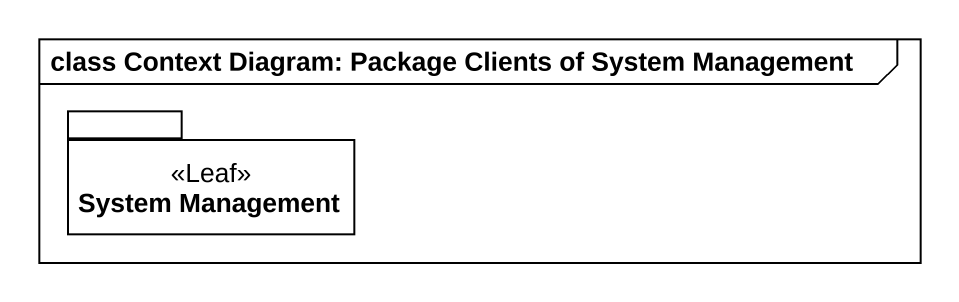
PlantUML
@startuml
mainframe class Context Diagram: Package Clients of System Management
package "System Management" as System_Management <<Leaf>> {
}
@enduml
